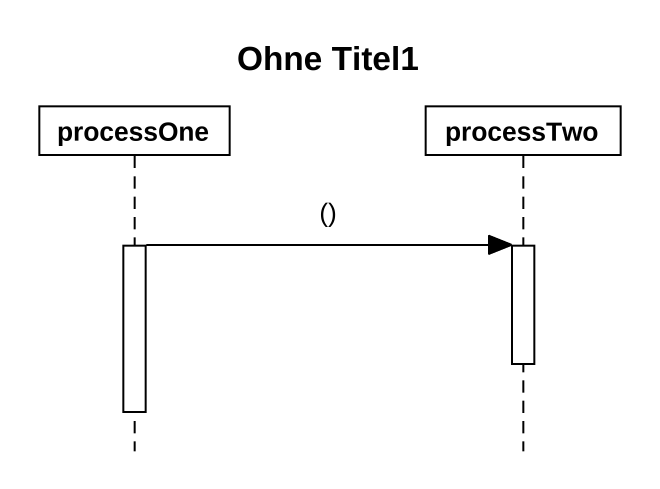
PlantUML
@startuml
title Ohne Titel1
hide footbox
participant processOne
participant processTwo

activate processOne
processOne -> processTwo : ()
activate processTwo
deactivate processTwo
deactivate processOne
@enduml
